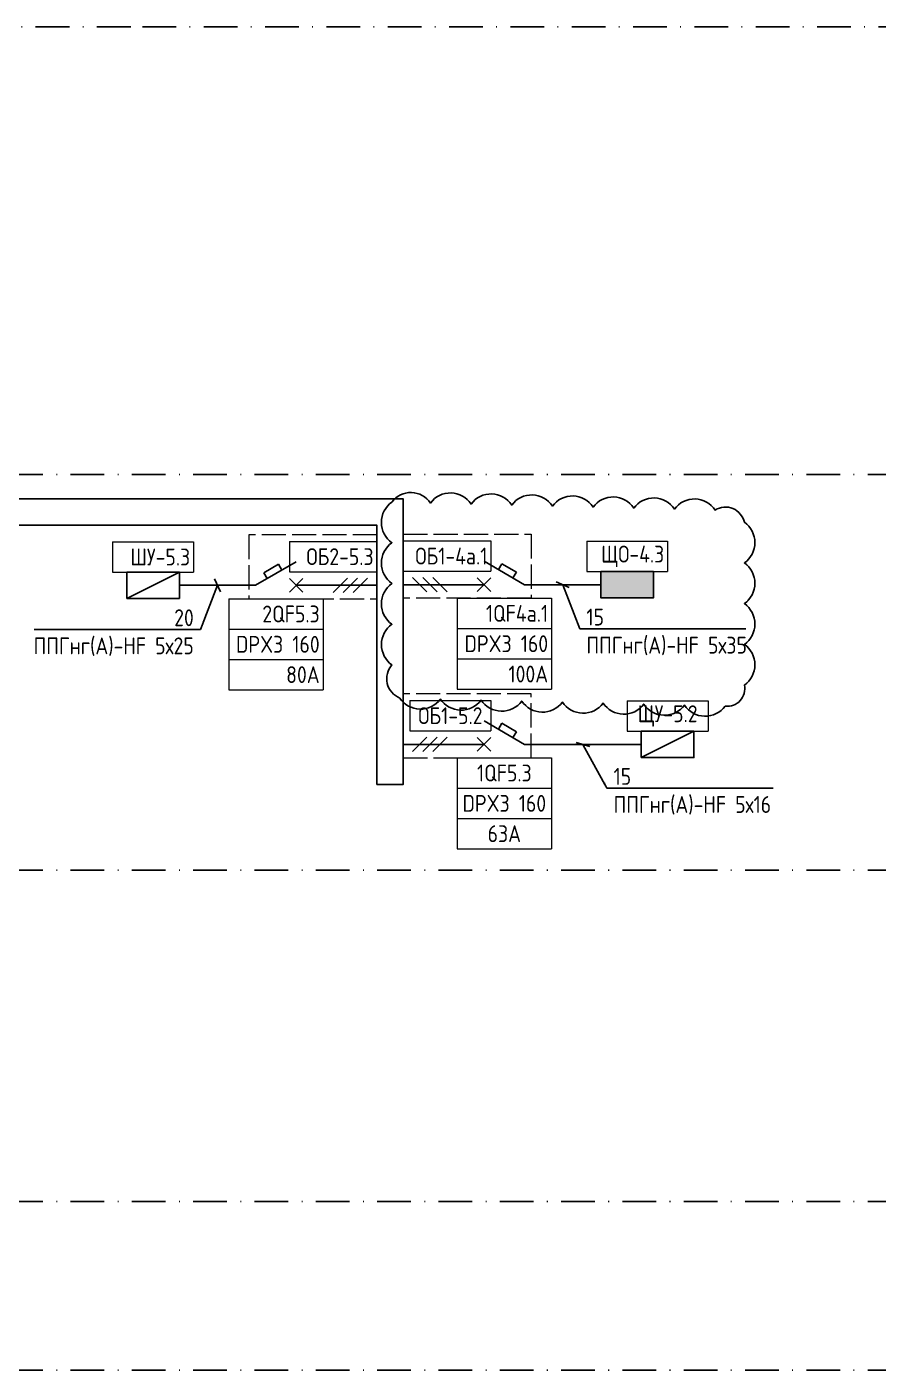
# Model space of a CAD drawing. Header units: millimetres. Extents: x -1221 to 2392, y 143 to 1021.
# Drawn here: x 889.3 to 1015.6, y 816.5 to 1015.7 of the extents above; entities that cross this region are included whole.
import ezdxf
from ezdxf import colors
from ezdxf.entities.mleader import LeaderData, LeaderLine
from ezdxf.math import Vec2, Vec3

# ---------------------------------------------------------------- set-up
doc = ezdxf.new("R2010")
doc.units = ezdxf.units.MM
doc.header["$MEASUREMENT"] = 0
doc.linetypes.add('ACAD_ISO02W100', pattern=[15, 12, -3])
doc.linetypes.add('Штрихпунктирная 5 х 2 мм', pattern=[9, 5, -2, 0, -2])
doc.layers.get('Defpoints').update_dxf_attribs({"color": 6})
doc.layers.add('_LV_txt', color=7, linetype='Continuous', lineweight=15)
doc.layers.add('EL_Схема', color=7, linetype='Continuous', lineweight=15)
for name, color, linetype in [('ACM 0.05mm', 1, 'Continuous'), ('ACM Text', 7, 'Continuous'), ('EM_Щиты', 7, 'Continuous')]:
    doc.layers.add(name, color=color, linetype=linetype)
doc.styles.add('Надписи', font='isocpeur.ttf', dxfattribs={"width": 0.85})

# ---------------------------------------------------------------- blocks, each defined once
blk = doc.blocks.new('*T217')
at = {"layer": 'Defpoints', "color": 8, "linetype": 'ByBlock', "lineweight": 0, "transparency": 16777216}
for p, q in [((0, 0), (12, 0)), ((0, 0), (0, -4.5)), ((12, 0), (12, -4.5)), ((0, -4.5), (12, -4.5))]:
    blk.add_line(p, q, dxfattribs=at)
at = {"layer": 'ACM Text', "transparency": 16777216, "insert": (6, -2.25), "char_height": 2.5, "width": 11, "attachment_point": 5, "style": 'Надписи'}
blk.add_mtext('ОБ1-5.2', dxfattribs=at)
blk = doc.blocks.new('*T218')
at = {"layer": 'Defpoints', "color": 8, "linetype": 'ByBlock', "lineweight": 0, "transparency": 16777216}
for p, q in [((0, 0), (14, 0)), ((0, 0), (0, -13.5)), ((14, 0), (14, -13.5)), ((0, -4.5), (14, -4.5)), ((0, -9), (14, -9)), ((0, -13.5), (14, -13.5))]:
    blk.add_line(p, q, dxfattribs=at)
at = {"layer": 'ACM Text', "transparency": 16777216, "char_height": 2.5, "width": 13, "attachment_point": 5, "style": 'Надписи'}
for s, insert in [('1QF5.3', (7, -2.25)), ('DPX3 160', (7, -6.75)), ('63A', (7, -11.25))]:
    blk.add_mtext(s, dxfattribs=dict(at, insert=insert))
blk = doc.blocks.new('*U29')
at = {"linetype": 'Continuous'}
blk.add_lwpolyline([(-3.9, 0), (3.9, 0), (3.9, 3.9), (-3.9, 3.9)], close=True, dxfattribs=at)
blk.add_lwpolyline([(3.9, 3.9), (-3.9, 0)])
blk = doc.blocks.new('*T219')
at = {"layer": 'Defpoints', "color": 8, "linetype": 'ByBlock', "lineweight": 0, "transparency": 16777216}
for p, q in [((0, 0), (12, 0)), ((0, 0), (0, -4.5)), ((12, 0), (12, -4.5)), ((0, -4.5), (12, -4.5))]:
    blk.add_line(p, q, dxfattribs=at)
at = {"layer": 'ACM Text', "transparency": 16777216, "insert": (6, -2.25), "char_height": 2.5, "width": 11, "attachment_point": 5, "style": 'Надписи'}
blk.add_mtext('ЩУ-5.2', dxfattribs=at)
blk = doc.blocks.new('*T185')
at = {"layer": 'Defpoints', "color": 8, "linetype": 'ByBlock', "lineweight": 0, "transparency": 16777216}
for p, q in [((0, 0), (14, 0)), ((0, 0), (0, -13.5)), ((14, 0), (14, -13.5)), ((0, -4.5), (14, -4.5)), ((0, -9), (14, -9)), ((0, -13.5), (14, -13.5))]:
    blk.add_line(p, q, dxfattribs=at)
at = {"layer": 'ACM Text', "transparency": 16777216, "char_height": 2.5, "width": 13, "attachment_point": 6, "style": 'Надписи'}
for s, insert in [('2QF5.3', (13.5, -2.25)), ('DPX3 160', (13.5, -6.75)), ('80A', (13.5, -11.25))]:
    blk.add_mtext(s, dxfattribs=dict(at, insert=insert))
blk = doc.blocks.new('*T186')
at = {"layer": 'Defpoints', "color": 8, "linetype": 'ByBlock', "lineweight": 0, "transparency": 16777216}
for p, q in [((0, 0), (13, 0)), ((0, 0), (0, -4.5)), ((13, 0), (13, -4.5)), ((0, -4.5), (13, -4.5))]:
    blk.add_line(p, q, dxfattribs=at)
at = {"layer": 'ACM Text', "transparency": 16777216, "insert": (12.5, -2.25), "char_height": 2.5, "width": 12, "attachment_point": 6, "style": 'Надписи'}
blk.add_mtext('ОБ2-5.3', dxfattribs=at)
blk = doc.blocks.new('*T187')
at = {"layer": 'Defpoints', "color": 8, "linetype": 'ByBlock', "lineweight": 0, "transparency": 16777216}
for p, q in [((0, 0), (12, 0)), ((0, 0), (0, -4.5)), ((12, 0), (12, -4.5)), ((0, -4.5), (12, -4.5))]:
    blk.add_line(p, q, dxfattribs=at)
at = {"layer": 'ACM Text', "transparency": 16777216, "insert": (11.5, -2.25), "char_height": 2.5, "width": 11, "attachment_point": 6, "style": 'Надписи'}
blk.add_mtext('ШУ-5.3', dxfattribs=at)
blk = doc.blocks.new('_Oblique')
at = {"color": 0, "linetype": 'ByBlock', "lineweight": -2}
blk.add_line((-0.5, -0.5), (0.5, 0.5), dxfattribs=at)
blk = doc.blocks.new('*T240')
at = {"layer": 'Defpoints', "color": 8, "linetype": 'ByBlock', "lineweight": 0, "transparency": 16777216}
for p, q in [((0, 0), (14, 0)), ((0, 0), (0, -13.5)), ((14, 0), (14, -13.5)), ((0, -4.5), (14, -4.5)), ((0, -9), (14, -9)), ((0, -13.5), (14, -13.5))]:
    blk.add_line(p, q, dxfattribs=at)
at = {"layer": 'ACM Text', "transparency": 16777216, "char_height": 2.5, "width": 13, "attachment_point": 6, "style": 'Надписи'}
for s, insert in [('1QF4а.1', (13.5, -2.25)), ('DPX3 160', (13.5, -6.75)), ('100A', (13.5, -11.25))]:
    blk.add_mtext(s, dxfattribs=dict(at, insert=insert))
blk = doc.blocks.new('*T241')
at = {"layer": 'Defpoints', "color": 8, "linetype": 'ByBlock', "lineweight": 0, "transparency": 16777216}
for p, q in [((0, 0), (13, 0)), ((0, 0), (0, -4.5)), ((13, 0), (13, -4.5)), ((0, -4.5), (13, -4.5))]:
    blk.add_line(p, q, dxfattribs=at)
at = {"layer": 'ACM Text', "transparency": 16777216, "insert": (12.5, -2.25), "char_height": 2.5, "width": 12, "attachment_point": 6, "style": 'Надписи'}
blk.add_mtext('ОБ1-4а.1', dxfattribs=at)
blk = doc.blocks.new('*U27')
at = {"linetype": 'Continuous'}
h = blk.add_hatch(color=256, dxfattribs=at)
h.dxf.hatch_style = 1
h.paths.add_polyline_path([(3.9, 0), (3.9, 3.9), (-3.9, 3.9), (-3.9, 0)])
for points in [[(-3.9, 0), (3.9, 0), (3.9, 3.9), (-3.9, 3.9)], [(-3.9, 3.9), (3.9, 3.9), (3.9, 0), (-3.9, 0)]]:
    blk.add_lwpolyline(points, close=True, dxfattribs=at)
blk = doc.blocks.new('*T242')
at = {"layer": 'Defpoints', "color": 8, "linetype": 'ByBlock', "lineweight": 0, "transparency": 16777216}
for p, q in [((0, 0), (12, 0)), ((0, 0), (0, -4.5)), ((12, 0), (12, -4.5)), ((0, -4.5), (12, -4.5))]:
    blk.add_line(p, q, dxfattribs=at)
at = {"layer": 'ACM Text', "transparency": 16777216, "insert": (11.5, -2.25), "char_height": 2.5, "width": 11, "attachment_point": 6, "style": 'Надписи'}
blk.add_mtext('ЩО-4.3', dxfattribs=at)

msp = doc.modelspace()

# ---------------------------------------------------------------- linework, layer by layer
for p, q in [((957.18, 936.44), (963.19, 932.96)), ((929.28, 936.35), (923.27, 932.87)), ((924.5, 934.74), (926.66, 935.99)), ((925, 933.87), (924.5, 934.74)), ((927.16, 935.12), (926.66, 935.99)), ((959.29, 935.21), (959.79, 936.08)), ((961.96, 934.83), (959.79, 936.08)), ((961.46, 933.96), (961.96, 934.83)), ((930.29, 931.87), (928.29, 933.87)), ((930.29, 933.87), (928.29, 931.87)), ((929.29, 932.87), (941.28, 932.87)), ((957.17, 932.96), (945.18, 932.96)), ((956.17, 931.96), (958.17, 933.96)), ((956.17, 933.96), (958.17, 931.96)), ((957.18, 912.76), (963.19, 909.28)), ((959.29, 911.53), (959.79, 912.4)), ((961.96, 911.15), (959.79, 912.4)), ((961.46, 910.28), (961.96, 911.15)), ((945.18, 909.28), (957.17, 909.28)), ((956.17, 908.28), (958.17, 910.28)), ((956.17, 910.28), (958.17, 908.28))]:
    msp.add_line(p, q)
for points in [[(936.89, 933.93), (934.77, 931.81)], [(938.39, 933.93), (936.27, 931.81)], [(939.89, 933.93), (937.77, 931.81)], [(946.57, 934.02), (948.69, 931.9)], [(948.07, 934.02), (950.19, 931.9)], [(949.57, 934.02), (951.69, 931.9)], [(948.69, 910.34), (946.57, 908.22)], [(950.19, 910.34), (948.07, 908.22)], [(951.69, 910.34), (949.57, 908.22)]]:
    msp.add_lwpolyline(points)
at = {"layer": 'ACM 0.05mm', "color": 7, "linetype": 'Штрихпунктирная 5 х 2 мм'}
for points in [[(586.41, 1015.7), (762.34, 1015.7), (762.34, 1015.7), (772.34, 1015.7), (906.48, 1015.7), (906.48, 1015.7), (906.48, 1015.7), (906.48, 1015.7), (906.48, 1015.7), (906.48, 1015.7), (2391.94, 1015.7)], [(586.41, 949.31), (2391.94, 949.31)], [(586.41, 890.62), (2391.94, 890.62)], [(586.41, 841.46), (2391.94, 841.46)], [(586.41, 816.46), (2391.94, 816.46)]]:
    msp.add_lwpolyline(points, dxfattribs=at)
at = {"layer": 'ACM Text'}
for points in [[(923.27, 932.87), (911.96, 932.87)], [(963.19, 932.96), (974.5, 932.96)], [(963.19, 909.28), (980.5, 909.28)]]:
    msp.add_lwpolyline(points, dxfattribs=at)
at = {"layer": 'EL_Схема', "linetype": 'ACAD_ISO02W100', "ltscale": 0.3}
for points in [[(945.18, 940.46), (964.18, 940.46), (964.18, 930.96), (945.18, 930.96)], [(941.28, 940.37), (922.28, 940.37), (922.28, 930.87), (941.28, 930.87)], [(945.18, 907.28), (964.18, 907.28), (964.18, 916.78), (945.18, 916.78)]]:
    msp.add_lwpolyline(points, dxfattribs=at)

# ---------------------------------------------------------------- block references
for name, p in [('*T187', (902.06, 939.32)), ('*T186', (928.28, 939.37)), ('*T241', (945.17, 939.46)), ('*T242', (972.4, 939.41)), ('*T185', (919.28, 930.87)), ('*T240', (953.18, 930.96)), ('*T217', (946.17, 915.78)), ('*T219', (978.4, 915.73)), ('*T218', (953.18, 907.28))]:
    msp.add_blockref(name, p)
at = {"layer": 'EM_Щиты'}
for p in [(908.06, 930.92), (984.4, 907.33)]:
    msp.add_blockref('*U29', p, dxfattribs=at)
at = {"layer": 'EM_Щиты', "xscale": -1}
msp.add_blockref('*U27', (978.4, 931.01), dxfattribs=at)

# ---------------------------------------------------------------- next in the draw order: leaders
at = {"layer": '_LV_txt'}
ml = msp.add_multileader_mtext('Standard', dxfattribs=at)
ml.set_content('20\\PППГнг(А)-HF 5х25', color=256, style='Надписи')
ml.set_leader_properties(color=256)
ml.set_arrow_properties(name='OBLIQUE')
ml.build(insert=Vec2(0, 0))
ml.multileader.update_dxf_attribs({"has_dogleg": 0, "text_left_attachment_type": 6, "text_right_attachment_type": 6, "dogleg_length": 1, "arrow_head_size": 1.5})
ctx = ml.context
ctx.base_point, ctx.char_height, ctx.arrow_head_size, ctx.landing_gap_size, ctx.plane_origin = Vec3(890.15, 926.31), 2.5, 1.5, 1, Vec3(905.3, 920.24)
ctx.left_attachment, ctx.right_attachment, ctx.text_align_type = 6, 6, 2
notes = []
notes.append((ctx, [(1, (1, 1, 0), (915.11, 926.31), (-1, 0), 0.01, [(2, [(917.61, 932.87)], 0, [])])]))
ctx.mtext.insert, ctx.mtext.width, ctx.mtext.defined_height, ctx.mtext.alignment, ctx.mtext.flow_direction = Vec3(914.1, 929.31), 23.4342, 9.84, 3, 5
ctx.mtext.has_bg_fill, ctx.mtext.bg_color, ctx.mtext.bg_scale_factor, ctx.mtext.bg_transparency, ctx.mtext.use_window_bg_color = 1, -1027028792, 1.5, 0, 1
ml = msp.add_multileader_mtext('Standard', dxfattribs=at)
ml.set_content('15\\PППГнг(А)-HF 5х35', color=256, style='Надписи')
ml.set_leader_properties(color=256)
ml.set_arrow_properties(name='OBLIQUE')
ml.build(insert=Vec2(0, 0))
ml.multileader.update_dxf_attribs({"has_dogleg": 0, "text_left_attachment_type": 6, "text_right_attachment_type": 6, "dogleg_length": 1, "arrow_head_size": 1.5})
ctx = ml.context
ctx.base_point, ctx.char_height, ctx.arrow_head_size, ctx.landing_gap_size, ctx.plane_origin = Vec3(971.36, 926.41), 2.5, 1.5, 1, Vec3(981.16, 920.33)
ctx.left_attachment, ctx.right_attachment = 6, 6
notes.append((ctx, [(1, (1, 1, 0), (971.35, 926.41), (1, 0), 0.01, [(2, [(968.84, 932.96)], 0, [])])]))
ctx.mtext.insert, ctx.mtext.width, ctx.mtext.defined_height, ctx.mtext.flow_direction = Vec3(972.36, 929.41), 23.4342, 9.84, 5
ctx.mtext.has_bg_fill, ctx.mtext.bg_color, ctx.mtext.bg_scale_factor, ctx.mtext.bg_transparency, ctx.mtext.use_window_bg_color = 1, -1027028792, 1.5, 0, 1
ml = msp.add_multileader_mtext('Standard', dxfattribs=at)
ml.set_content('15\\PППГнг(А)-HF 5х16', color=256, style='Надписи')
ml.set_leader_properties(color=256)
ml.set_arrow_properties(name='OBLIQUE')
ml.build(insert=Vec2(0, 0))
ml.multileader.update_dxf_attribs({"has_dogleg": 0, "text_left_attachment_type": 6, "text_right_attachment_type": 6, "dogleg_length": 1, "arrow_head_size": 1.5})
ctx = ml.context
ctx.base_point, ctx.char_height, ctx.arrow_head_size, ctx.landing_gap_size, ctx.plane_origin = Vec3(975.39, 902.78), 2.5, 1.5, 1, Vec3(959.53, 896.65)
ctx.left_attachment, ctx.right_attachment = 6, 6
notes.append((ctx, [(0, (1, 1, 0), (975.38, 902.78), (1, 0), 0.01, [(2, [(971.84, 909.28)], 0, [])])]))
ctx.mtext.insert, ctx.mtext.width, ctx.mtext.defined_height, ctx.mtext.flow_direction = Vec3(976.39, 905.78), 23.4342, 9.84, 5
ctx.mtext.has_bg_fill, ctx.mtext.bg_color, ctx.mtext.bg_scale_factor, ctx.mtext.bg_transparency, ctx.mtext.use_window_bg_color = 1, -1027028792, 1.5, 0, 1
for ctx, leaders in notes:
    for number, flags, end, landing, length, lines in leaders:
        leader = LeaderData()
        leader.index, (leader.has_last_leader_line, leader.has_dogleg_vector, leader.attachment_direction) = number, flags
        leader.last_leader_point, leader.dogleg_vector, leader.dogleg_length = Vec3(end), Vec3(landing), length
        for number, points, colour, breaks in lines:
            line = LeaderLine()
            line.index, line.vertices, line.color, line.breaks = number, Vec3.list(points), colors.encode_raw_color(colour), breaks
            leader.lines.append(line)
        ctx.leaders.append(leader)

# ---------------------------------------------------------------- next in the draw order: linework, layer by layer
at = {"layer": 'ACM Text'}
msp.add_lwpolyline([(943.51, 945.22, 0.520567), (943.51, 939.18, 0.520567), (943.51, 933.14, 0.520567), (943.51, 927.1, 0.520567), (943.51, 921.07, 0.520567), (944.66, 916.15, 0.520567), (950.7, 916, 0.520567), (956.73, 915.85, 0.520567), (962.77, 915.7, 0.520567), (968.8, 915.55, 0.520567), (974.84, 915.4, 0.520567), (980.87, 915.25, 0.520567), (986.91, 915.1, 0.520567), (992.95, 914.96, 0.520567), (995.79, 918.07, 0.520567), (995.79, 924.11, 0.520567), (995.79, 930.15, 0.520567), (995.79, 936.19, 0.520567), (995.79, 942.22, 0.520567), (991.46, 944.03, 0.520567), (985.42, 944.18, 0.520567), (979.39, 944.33, 0.520567), (973.35, 944.48, 0.520567), (967.32, 944.63, 0.520567), (961.28, 944.78, 0.520567), (955.25, 944.93, 0.520567), (949.21, 945.08, 0.520567)], format="xyb", close=True, dxfattribs=at)
at = {"layer": 'EM_Щиты'}
msp.add_lwpolyline([(833.36, 941.79), (941.28, 941.79), (941.28, 903.33), (945.18, 903.33), (945.18, 945.69), (833.36, 945.69)], dxfattribs=at)

doc.saveas('drawing.dxf')
